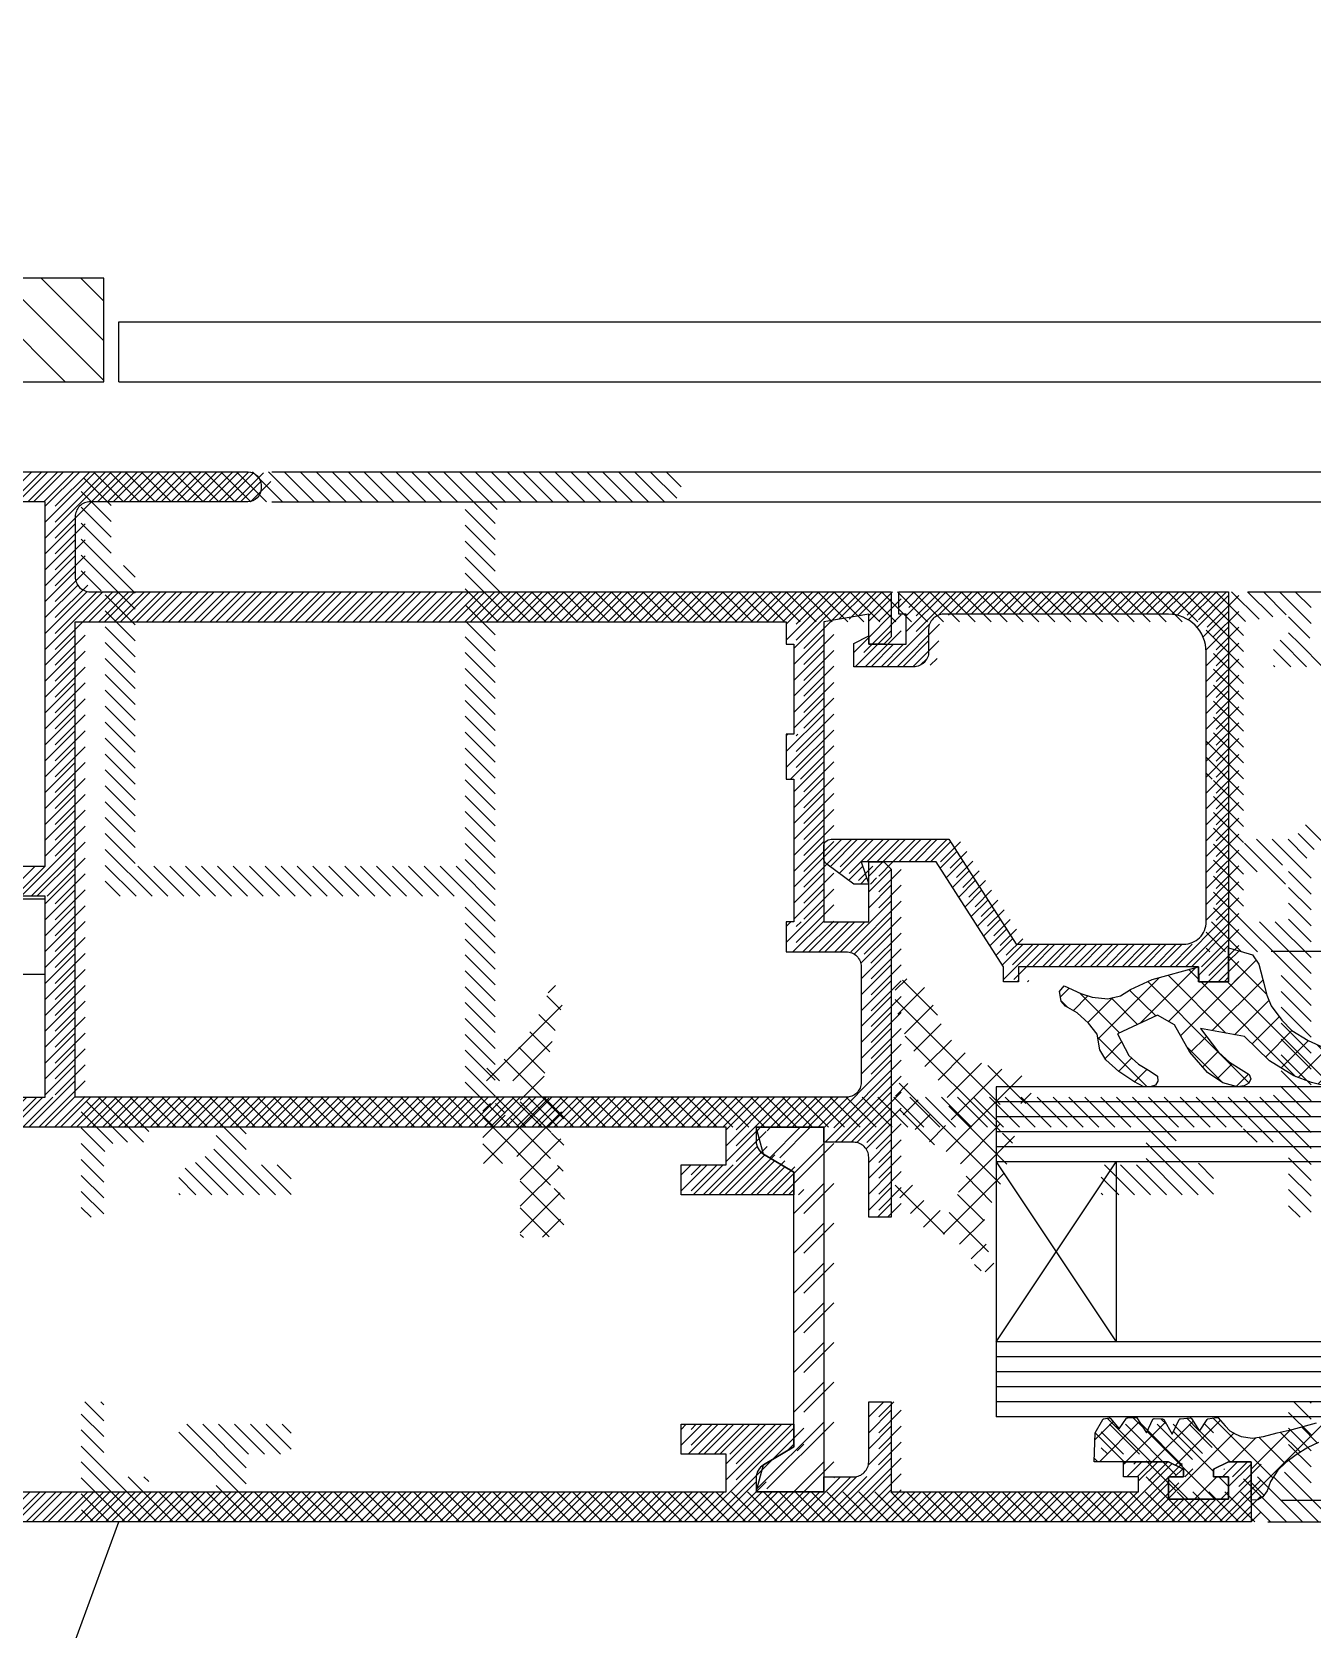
# Model space of a CAD drawing. Extents: x -0.04 to 2.29, y -0.5 to 2.03.
# Drawn here: x 0.9817 to 1.0671, y 0.6768 to 0.7833 of the extents above; entities that cross this region are included whole.
import ezdxf

# ---------------------------------------------------------------- set-up
doc = ezdxf.new("R2010")
doc.units = 0
doc.header["$LTSCALE"] = 0.1
doc.linetypes.add('AUSGEZOGEN', pattern=[0])
doc.layers.get('0').update_dxf_attribs({"linetype": 'AUSGEZOGEN'})
for name, color, linetype in [('AUSSEN25', 3, 'AUSGEZOGEN'), ('AUSSEN35', 2, 'AUSGEZOGEN'), ('AUSSEN50', 1, 'AUSGEZOGEN'), ('SCHRAFF', 4, 'AUSGEZOGEN')]:
    doc.layers.add(name, color=color, linetype=linetype)

# ---------------------------------------------------------------- blocks, each defined once
blk = doc.blocks.new('*X')
at = {"color": 0}
for p, q in [((0.1379, 1.11368), (0.13108, 1.1205)), ((0.1379, 1.11633), (0.13373, 1.1205)), ((0.1379, 1.11898), (0.13638, 1.1205)), ((0.1379, 1.11103), (0.131, 1.11793)), ((0.48471, 0.752), (0.48671, 0.754)), ((0.48577, 0.752), (0.48777, 0.754)), ((0.48683, 0.752), (0.48883, 0.754)), ((0.4876, 0.74958), (0.49202, 0.754)), ((0.4876, 0.75064), (0.49096, 0.754)), ((0.4876, 0.7517), (0.4899, 0.754)), ((0.49108, 0.752), (0.49308, 0.754)), ((0.49214, 0.752), (0.49414, 0.754)), ((0.4932, 0.752), (0.4952, 0.754)), ((0.49426, 0.752), (0.49626, 0.754)), ((0.49532, 0.752), (0.49732, 0.754)), ((0.49638, 0.752), (0.49838, 0.754)), ((0.49744, 0.752), (0.49944, 0.754)), ((0.4985, 0.752), (0.5005, 0.754)), ((0.49956, 0.752), (0.50148, 0.75392)), ((1.365, 0.753), (1.366, 0.754)), ((1.3653, 0.75223), (1.36706, 0.754)), ((1.36612, 0.752), (1.36812, 0.754)), ((1.36718, 0.752), (1.36918, 0.754)), ((1.36824, 0.752), (1.37024, 0.754)), ((1.3693, 0.752), (1.3713, 0.754)), ((1.37036, 0.752), (1.37236, 0.754)), ((1.37143, 0.752), (1.37343, 0.754)), ((1.37249, 0.752), (1.37449, 0.754)), ((1.37355, 0.752), (1.37555, 0.754)), ((1.37461, 0.752), (1.37661, 0.754)), ((1.37567, 0.752), (1.37767, 0.754)), ((1.37669, 0.75196), (1.37873, 0.754)), ((1.37727, 0.75149), (1.37979, 0.754)), ((1.3774, 0.75055), (1.38085, 0.754)), ((1.37991, 0.752), (1.38191, 0.754)), ((1.38097, 0.752), (1.38297, 0.754)), ((1.38203, 0.752), (1.38403, 0.754)), ((1.38309, 0.752), (1.38509, 0.754)), ((1.38415, 0.752), (1.38615, 0.754)), ((1.38521, 0.752), (1.38721, 0.754)), ((1.38627, 0.752), (1.38827, 0.754)), ((1.38734, 0.752), (1.38934, 0.754)), ((1.3884, 0.752), (1.3904, 0.754)), ((1.38946, 0.752), (1.39146, 0.754)), ((1.39052, 0.752), (1.39252, 0.754)), ((1.39158, 0.752), (1.39358, 0.754)), ((1.39264, 0.752), (1.39464, 0.754)), ((1.3937, 0.752), (1.3957, 0.754)), ((1.39476, 0.752), (1.39676, 0.754)), ((1.39582, 0.752), (1.39782, 0.754)), ((1.39688, 0.752), (1.39888, 0.754)), ((1.39794, 0.752), (1.39994, 0.754)), ((1.399, 0.752), (1.401, 0.754)), ((1.40006, 0.752), (1.40206, 0.754)), ((1.40112, 0.752), (1.40312, 0.754)), ((1.40218, 0.752), (1.40417, 0.75399)), ((0.50062, 0.752), (0.50197, 0.75334)), ((1.403, 0.75175), (1.40482, 0.75357)), ((1.403, 0.75069), (1.405, 0.75269)), ((1.3774, 0.74949), (1.3794, 0.75149)), ((1.403, 0.74963), (1.405, 0.75163)), ((0.4876, 0.74852), (0.4896, 0.75052)), ((1.3774, 0.74843), (1.3794, 0.75043)), ((1.403, 0.74857), (1.405, 0.75057)), ((0.4876, 0.74746), (0.4896, 0.74946)), ((1.3774, 0.74737), (1.3794, 0.74937)), ((1.4014, 0.74591), (1.405, 0.74951)), ((0.4876, 0.7464), (0.4896, 0.7484)), ((1.37509, 0.744), (1.3794, 0.74831)), ((1.4014, 0.74485), (1.405, 0.74845)), ((1.4014, 0.74697), (1.40219, 0.74776)), ((0.4876, 0.74534), (0.4896, 0.74734)), ((0.4876, 0.74428), (0.48977, 0.74645)), ((1.37615, 0.744), (1.3794, 0.74725)), ((1.40368, 0.74607), (1.405, 0.74739)), ((0.4876, 0.74322), (0.4904, 0.74602)), ((0.4876, 0.74216), (0.49144, 0.746)), ((0.4905, 0.744), (0.4925, 0.746)), ((0.49156, 0.744), (0.49356, 0.746)), ((0.49262, 0.744), (0.49462, 0.746)), ((0.49368, 0.744), (0.49568, 0.746)), ((0.49474, 0.744), (0.49674, 0.746)), ((0.49581, 0.744), (0.49781, 0.746)), ((0.49687, 0.744), (0.49887, 0.746)), ((0.49793, 0.744), (0.49993, 0.746)), ((0.49899, 0.744), (0.50099, 0.746)), ((0.50005, 0.744), (0.50205, 0.746)), ((0.50111, 0.744), (0.50311, 0.746)), ((0.50217, 0.744), (0.50417, 0.746)), ((0.50323, 0.744), (0.50523, 0.746)), ((0.50429, 0.744), (0.50629, 0.746)), ((0.50535, 0.744), (0.50735, 0.746)), ((0.50641, 0.744), (0.50841, 0.746)), ((0.50747, 0.744), (0.50947, 0.746)), ((0.50853, 0.744), (0.51053, 0.746)), ((0.50959, 0.744), (0.51159, 0.746)), ((0.51065, 0.744), (0.51265, 0.746)), ((0.51172, 0.744), (0.51372, 0.746)), ((0.51278, 0.744), (0.51478, 0.746)), ((0.51384, 0.744), (0.51584, 0.746)), ((0.5149, 0.744), (0.5169, 0.746)), ((0.51596, 0.744), (0.51796, 0.746)), ((0.51702, 0.744), (0.51902, 0.746)), ((0.51808, 0.744), (0.52008, 0.746)), ((0.51914, 0.744), (0.52114, 0.746)), ((0.5202, 0.744), (0.5222, 0.746)), ((0.52126, 0.744), (0.52326, 0.746)), ((0.52232, 0.744), (0.52432, 0.746)), ((0.52338, 0.744), (0.52538, 0.746)), ((0.52444, 0.744), (0.52644, 0.746)), ((0.5255, 0.744), (0.5275, 0.746)), ((0.52656, 0.744), (0.52856, 0.746)), ((0.52763, 0.744), (0.52963, 0.746)), ((0.52869, 0.744), (0.53069, 0.746)), ((0.52975, 0.744), (0.53175, 0.746)), ((0.53081, 0.744), (0.53281, 0.746)), ((0.53187, 0.744), (0.53387, 0.746)), ((0.53293, 0.744), (0.53493, 0.746)), ((0.53399, 0.744), (0.53599, 0.746)), ((0.53505, 0.744), (0.53705, 0.746)), ((0.53611, 0.744), (0.53811, 0.746)), ((0.537, 0.74383), (0.53917, 0.746)), ((0.537, 0.74277), (0.54023, 0.746)), ((0.5375, 0.74221), (0.54129, 0.746)), ((0.54052, 0.74417), (0.54235, 0.746)), ((0.5418, 0.74438), (0.54341, 0.746)), ((0.5425, 0.74403), (0.544, 0.74553)), ((0.5445, 0.74496), (0.54554, 0.746)), ((0.545, 0.74334), (0.54766, 0.746)), ((0.545, 0.7444), (0.5466, 0.746)), ((0.54716, 0.74444), (0.54872, 0.746)), ((0.54828, 0.7445), (0.54978, 0.746)), ((0.54934, 0.7445), (0.55084, 0.746)), ((0.5504, 0.7445), (0.5519, 0.746)), ((0.55146, 0.7445), (0.55296, 0.746)), ((0.55252, 0.7445), (0.55402, 0.746)), ((0.55358, 0.7445), (0.55508, 0.746)), ((0.55464, 0.7445), (0.55614, 0.746)), ((0.5557, 0.7445), (0.5572, 0.746)), ((0.55676, 0.7445), (0.55826, 0.746)), ((0.55782, 0.7445), (0.55932, 0.746)), ((0.55888, 0.7445), (0.56038, 0.746)), ((0.55995, 0.7445), (0.56145, 0.746)), ((0.56101, 0.7445), (0.56251, 0.746)), ((0.56207, 0.7445), (0.56357, 0.746)), ((0.56306, 0.74444), (0.56463, 0.746)), ((0.56381, 0.74413), (0.56569, 0.746)), ((0.56439, 0.74364), (0.5665, 0.74575)), ((1.323, 0.74388), (1.32512, 0.746)), ((1.323, 0.74494), (1.32406, 0.746)), ((1.32466, 0.74447), (1.32618, 0.746)), ((1.32556, 0.74432), (1.32724, 0.746)), ((1.32647, 0.74417), (1.3283, 0.746)), ((1.32738, 0.74402), (1.32936, 0.746)), ((1.3275, 0.74202), (1.33148, 0.746)), ((1.3275, 0.74308), (1.33042, 0.746)), ((1.33055, 0.744), (1.33255, 0.746)), ((1.33161, 0.744), (1.33361, 0.746)), ((1.33267, 0.744), (1.33467, 0.746)), ((1.33373, 0.744), (1.33573, 0.746)), ((1.33479, 0.744), (1.33679, 0.746)), ((1.33585, 0.744), (1.33785, 0.746)), ((1.33691, 0.744), (1.33891, 0.746)), ((1.33797, 0.744), (1.33997, 0.746)), ((1.33903, 0.744), (1.34103, 0.746)), ((1.34009, 0.744), (1.34209, 0.746)), ((1.34115, 0.744), (1.34315, 0.746)), ((1.34221, 0.744), (1.34421, 0.746)), ((1.34327, 0.744), (1.34527, 0.746)), ((1.34433, 0.744), (1.34633, 0.746)), ((1.34539, 0.744), (1.34739, 0.746)), ((1.34645, 0.744), (1.34845, 0.746)), ((1.34752, 0.744), (1.34952, 0.746)), ((1.34858, 0.744), (1.35058, 0.746)), ((1.34964, 0.744), (1.35164, 0.746)), ((1.3507, 0.744), (1.3527, 0.746)), ((1.35176, 0.744), (1.35376, 0.746)), ((1.35282, 0.744), (1.35482, 0.746)), ((1.35388, 0.744), (1.35588, 0.746)), ((1.35494, 0.744), (1.35694, 0.746)), ((1.356, 0.744), (1.358, 0.746)), ((1.35706, 0.744), (1.35906, 0.746)), ((1.35812, 0.744), (1.36012, 0.746)), ((1.35918, 0.744), (1.36118, 0.746)), ((1.36024, 0.744), (1.36224, 0.746)), ((1.3613, 0.744), (1.3633, 0.746)), ((1.36236, 0.744), (1.36436, 0.746)), ((1.36343, 0.744), (1.36543, 0.746)), ((1.36449, 0.744), (1.36649, 0.746)), ((1.36555, 0.744), (1.36755, 0.746)), ((1.36661, 0.744), (1.36861, 0.746)), ((1.36767, 0.744), (1.36967, 0.746)), ((1.36873, 0.744), (1.37073, 0.746)), ((1.36979, 0.744), (1.37179, 0.746)), ((1.37085, 0.744), (1.37285, 0.746)), ((1.37191, 0.744), (1.37391, 0.746)), ((1.37297, 0.744), (1.37497, 0.746)), ((1.37403, 0.744), (1.37603, 0.746)), ((1.37721, 0.744), (1.3794, 0.74619)), ((1.4014, 0.74379), (1.4034, 0.74579)), ((0.5425, 0.74296), (0.544, 0.74446)), ((0.5648, 0.74299), (0.5665, 0.74469)), ((1.32309, 0.74291), (1.3245, 0.74432)), ((1.3774, 0.74313), (1.3794, 0.74513)), ((1.4014, 0.74273), (1.4034, 0.74473)), ((0.5431, 0.7425), (0.544, 0.7434)), ((0.54372, 0.741), (0.54656, 0.74384)), ((0.565, 0.74213), (0.5665, 0.74363)), ((1.32374, 0.7425), (1.3245, 0.74326)), ((1.3275, 0.74095), (1.33, 0.74345)), ((1.3774, 0.74206), (1.3794, 0.74406)), ((1.4014, 0.74167), (1.4034, 0.74367)), ((0.4876, 0.7411), (0.4896, 0.7431)), ((0.5375, 0.74115), (0.5395, 0.74315)), ((0.5415, 0.74196), (0.5425, 0.74296)), ((0.5416, 0.741), (0.5431, 0.7425)), ((0.54266, 0.741), (0.54416, 0.7425)), ((0.54478, 0.741), (0.5465, 0.74272)), ((0.565, 0.74107), (0.5665, 0.74257)), ((1.32224, 0.741), (1.32374, 0.7425)), ((1.3233, 0.741), (1.32507, 0.74277)), ((1.32436, 0.741), (1.3255, 0.74214)), ((1.3774, 0.741), (1.3794, 0.743)), ((1.4014, 0.74061), (1.4034, 0.74261)), ((0.4876, 0.74004), (0.4896, 0.74204)), ((0.5375, 0.74009), (0.5395, 0.74209)), ((0.54594, 0.7411), (0.5464, 0.74156)), ((0.565, 0.74001), (0.5665, 0.74151)), ((1.32542, 0.741), (1.3255, 0.74108)), ((1.3275, 0.73989), (1.3295, 0.74189)), ((1.3774, 0.73994), (1.3794, 0.74194)), ((1.4014, 0.73955), (1.4034, 0.74155)), ((0.4876, 0.73898), (0.4896, 0.74098)), ((0.5375, 0.73903), (0.5395, 0.74103)), ((0.565, 0.73895), (0.5665, 0.74045)), ((1.3275, 0.73883), (1.3295, 0.74083)), ((1.3774, 0.73888), (1.3794, 0.74088)), ((1.4014, 0.73849), (1.4034, 0.74049)), ((0.4876, 0.73792), (0.4896, 0.73992)), ((0.5375, 0.73796), (0.5395, 0.73996)), ((0.565, 0.73789), (0.5665, 0.73939)), ((1.3275, 0.73777), (1.3295, 0.73977)), ((1.3774, 0.73782), (1.3794, 0.73982)), ((1.4014, 0.73743), (1.4034, 0.73943)), ((0.4876, 0.73686), (0.4896, 0.73886)), ((0.5375, 0.7369), (0.5395, 0.7389)), ((0.565, 0.73683), (0.5665, 0.73833)), ((1.3275, 0.73671), (1.3295, 0.73871)), ((1.3774, 0.73676), (1.3794, 0.73876)), ((1.4014, 0.73637), (1.4034, 0.73837)), ((0.4876, 0.73579), (0.4896, 0.73779)), ((0.537, 0.73534), (0.5395, 0.73784)), ((0.565, 0.73577), (0.5665, 0.73727)), ((1.3275, 0.73565), (1.3295, 0.73765)), ((1.3774, 0.7357), (1.3794, 0.7377)), ((1.4014, 0.73531), (1.4034, 0.73731)), ((0.4876, 0.73473), (0.4896, 0.73673)), ((0.537, 0.73428), (0.5395, 0.73678)), ((0.537, 0.7364), (0.5371, 0.7365)), ((0.565, 0.73471), (0.5665, 0.73621)), ((1.3275, 0.73459), (1.3295, 0.73659)), ((1.3275, 0.73353), (1.33, 0.73603)), ((1.3774, 0.73464), (1.3794, 0.73664)), ((1.4014, 0.73424), (1.4034, 0.73624)), ((0.4876, 0.73367), (0.4896, 0.73567)), ((0.53728, 0.7335), (0.5395, 0.73572)), ((0.565, 0.73364), (0.5665, 0.73514)), ((1.3275, 0.73247), (1.33, 0.73497)), ((1.3774, 0.73358), (1.3794, 0.73558)), ((1.4014, 0.73318), (1.4034, 0.73518)), ((0.4876, 0.73261), (0.4896, 0.73461)), ((0.5375, 0.73266), (0.5395, 0.73466)), ((0.565, 0.73258), (0.5665, 0.73408)), ((1.32959, 0.7335), (1.33, 0.73391)), ((1.3774, 0.73252), (1.3794, 0.73452)), ((1.4014, 0.73212), (1.4034, 0.73412)), ((0.4876, 0.73155), (0.4896, 0.73355)), ((0.5375, 0.7316), (0.5395, 0.7336)), ((0.5375, 0.73054), (0.5395, 0.73254)), ((0.565, 0.73152), (0.5665, 0.73302)), ((1.3275, 0.73141), (1.3295, 0.73341)), ((1.3774, 0.73146), (1.3794, 0.73346)), ((1.4014, 0.73106), (1.4034, 0.73306)), ((0.4876, 0.73049), (0.4896, 0.73249)), ((0.5375, 0.72948), (0.5395, 0.73148)), ((0.565, 0.73046), (0.5665, 0.73196)), ((1.3275, 0.73035), (1.3295, 0.73235)), ((1.3774, 0.7304), (1.3794, 0.7324)), ((1.4014, 0.73), (1.4034, 0.732)), ((0.4876, 0.72943), (0.4896, 0.73143)), ((0.5375, 0.72842), (0.5395, 0.73042)), ((0.565, 0.7294), (0.5665, 0.7309)), ((1.3223, 0.7294), (1.32337, 0.73046)), ((1.3275, 0.72929), (1.3295, 0.73129)), ((1.3774, 0.72934), (1.3794, 0.73134)), ((1.4014, 0.72894), (1.4034, 0.73094)), ((0.4876, 0.72837), (0.4896, 0.73037)), ((0.5375, 0.72736), (0.5395, 0.72936)), ((0.5395, 0.7283), (0.5407, 0.7295)), ((0.53994, 0.72767), (0.54176, 0.7295)), ((0.54054, 0.72722), (0.54282, 0.7295)), ((0.54238, 0.728), (0.54388, 0.7295)), ((0.54345, 0.728), (0.54495, 0.7295)), ((0.54451, 0.728), (0.54601, 0.7295)), ((0.54557, 0.728), (0.54707, 0.7295)), ((0.565, 0.72834), (0.5665, 0.72984)), ((1.32279, 0.72882), (1.32386, 0.72989)), ((1.32328, 0.72825), (1.32453, 0.7295)), ((1.32409, 0.728), (1.32559, 0.7295)), ((1.32492, 0.72777), (1.32665, 0.7295)), ((1.3275, 0.72823), (1.3295, 0.73023)), ((1.3774, 0.72828), (1.3794, 0.73028)), ((1.4014, 0.72788), (1.4034, 0.72988)), ((0.48599, 0.7257), (0.4896, 0.72931)), ((0.5375, 0.7263), (0.5395, 0.7283)), ((0.54663, 0.728), (0.54795, 0.72932)), ((0.54727, 0.72758), (0.54837, 0.72868)), ((0.565, 0.72728), (0.5665, 0.72878)), ((1.32471, 0.7265), (1.32744, 0.72923)), ((1.3275, 0.72717), (1.3295, 0.72917)), ((1.3774, 0.72722), (1.3794, 0.72922)), ((1.40028, 0.7257), (1.4034, 0.72882)), ((0.48493, 0.7257), (0.48693, 0.7277)), ((0.48705, 0.7257), (0.4896, 0.72825)), ((0.5375, 0.72524), (0.5395, 0.72724)), ((0.54115, 0.72676), (0.5421, 0.72771)), ((0.5425, 0.72705), (0.54345, 0.728)), ((0.5425, 0.72599), (0.544, 0.72749)), ((0.54768, 0.72694), (0.54878, 0.72803)), ((0.5481, 0.72629), (0.5492, 0.72739)), ((0.565, 0.72622), (0.5665, 0.72772)), ((1.323, 0.72691), (1.32409, 0.728)), ((1.323, 0.72585), (1.3245, 0.72735)), ((1.32659, 0.72732), (1.3275, 0.72823)), ((1.3275, 0.72611), (1.3295, 0.72811)), ((1.3774, 0.72615), (1.3794, 0.72815)), ((1.3774, 0.72509), (1.38001, 0.7277)), ((1.3774, 0.72403), (1.38107, 0.7277)), ((1.38013, 0.7257), (1.38213, 0.7277)), ((1.38119, 0.7257), (1.38319, 0.7277)), ((1.38225, 0.7257), (1.38425, 0.7277)), ((1.38331, 0.7257), (1.38531, 0.7277)), ((1.38437, 0.7257), (1.38637, 0.7277)), ((1.38543, 0.7257), (1.38743, 0.7277)), ((1.38649, 0.7257), (1.38849, 0.7277)), ((1.38755, 0.7257), (1.38955, 0.7277)), ((1.38861, 0.7257), (1.39061, 0.7277)), ((1.38967, 0.7257), (1.39167, 0.7277)), ((1.39073, 0.7257), (1.39273, 0.7277)), ((1.39179, 0.7257), (1.39379, 0.7277)), ((1.39286, 0.7257), (1.39486, 0.7277)), ((1.39392, 0.7257), (1.39592, 0.7277)), ((1.39498, 0.7257), (1.39698, 0.7277)), ((1.39604, 0.7257), (1.39804, 0.7277)), ((1.3971, 0.7257), (1.3991, 0.7277)), ((1.39816, 0.7257), (1.40016, 0.7277)), ((1.39922, 0.7257), (1.40122, 0.7277)), ((1.40134, 0.7257), (1.4034, 0.72776)), ((0.4876, 0.72519), (0.4896, 0.72719)), ((0.5375, 0.72418), (0.5395, 0.72618)), ((0.54195, 0.7265), (0.54236, 0.72692)), ((0.5425, 0.72493), (0.544, 0.72643)), ((0.54851, 0.72564), (0.54961, 0.72674)), ((0.565, 0.72516), (0.5665, 0.72666)), ((1.323, 0.72479), (1.3245, 0.72629)), ((1.3275, 0.72505), (1.3295, 0.72705)), ((1.4024, 0.7257), (1.4034, 0.7267)), ((0.4876, 0.72413), (0.4896, 0.72613)), ((0.537, 0.72262), (0.5395, 0.72512)), ((0.54063, 0.722), (0.544, 0.72537)), ((0.54893, 0.725), (0.55003, 0.7261)), ((0.54934, 0.72435), (0.55044, 0.72545)), ((0.565, 0.7241), (0.5665, 0.7256)), ((1.323, 0.71948), (1.3295, 0.72598)), ((1.323, 0.72373), (1.3245, 0.72523)), ((0.4876, 0.72307), (0.4896, 0.72507)), ((0.53745, 0.722), (0.5395, 0.72405)), ((0.54153, 0.72185), (0.544, 0.72431)), ((0.54976, 0.72371), (0.55086, 0.7248)), ((0.55017, 0.72306), (0.55127, 0.72416)), ((0.56296, 0.721), (0.5665, 0.72454)), ((1.323, 0.72267), (1.3245, 0.72417)), ((1.32658, 0.722), (1.3295, 0.72492)), ((1.3774, 0.72297), (1.3794, 0.72497)), ((0.4876, 0.72201), (0.4896, 0.72401)), ((0.537, 0.72368), (0.53732, 0.724)), ((0.53851, 0.722), (0.54051, 0.724)), ((0.53957, 0.722), (0.54157, 0.724)), ((0.54197, 0.72123), (0.544, 0.72325)), ((0.55059, 0.72242), (0.55169, 0.72351)), ((0.56402, 0.721), (0.5665, 0.72348)), ((1.323, 0.72055), (1.32645, 0.724)), ((1.323, 0.72161), (1.32539, 0.724)), ((1.32764, 0.722), (1.32964, 0.724)), ((1.3287, 0.722), (1.33, 0.7233)), ((1.3774, 0.72191), (1.3794, 0.72391)), ((0.4876, 0.72095), (0.4896, 0.72295)), ((0.542, 0.72019), (0.544, 0.72219)), ((0.551, 0.72177), (0.5521, 0.72287)), ((0.55142, 0.72113), (0.55279, 0.7225)), ((0.5515, 0.72014), (0.55386, 0.7225)), ((0.55342, 0.721), (0.55492, 0.7225)), ((0.55448, 0.721), (0.55598, 0.7225)), ((0.55554, 0.721), (0.55704, 0.7225)), ((0.5566, 0.721), (0.5581, 0.7225)), ((0.55766, 0.721), (0.55916, 0.7225)), ((0.55872, 0.721), (0.56022, 0.7225)), ((0.55978, 0.721), (0.56128, 0.7225)), ((0.56084, 0.721), (0.56234, 0.7225)), ((0.5619, 0.721), (0.5634, 0.7225)), ((0.5645, 0.72042), (0.5665, 0.72242)), ((1.32976, 0.722), (1.33, 0.72224)), ((1.3774, 0.72085), (1.3794, 0.72285)), ((0.4876, 0.71988), (0.4896, 0.72188)), ((0.542, 0.71913), (0.544, 0.72113)), ((0.56514, 0.72), (0.5665, 0.72136)), ((1.3774, 0.71979), (1.3794, 0.72179)), ((0.4876, 0.71882), (0.4896, 0.72082)), ((0.4876, 0.71776), (0.4896, 0.71976)), ((0.542, 0.71807), (0.544, 0.72007)), ((0.55242, 0.72), (0.5525, 0.72008)), ((0.5662, 0.72), (0.5665, 0.7203)), ((1.323, 0.71842), (1.325, 0.72042)), ((1.3774, 0.71873), (1.3794, 0.72073)), ((0.4876, 0.7167), (0.4896, 0.7187)), ((0.542, 0.71701), (0.544, 0.71901)), ((1.323, 0.71736), (1.325, 0.71936)), ((1.3774, 0.71767), (1.3794, 0.71967)), ((0.4876, 0.71564), (0.4896, 0.71764)), ((0.542, 0.71595), (0.544, 0.71795)), ((1.323, 0.7163), (1.325, 0.7183)), ((1.3774, 0.71661), (1.3794, 0.71861)), ((0.4876, 0.71458), (0.4896, 0.71658)), ((0.542, 0.71489), (0.544, 0.71689)), ((1.323, 0.71524), (1.325, 0.71724)), ((1.3774, 0.71555), (1.3794, 0.71755)), ((0.4876, 0.71352), (0.4896, 0.71552)), ((0.542, 0.71383), (0.544, 0.71583)), ((1.323, 0.71418), (1.325, 0.71618)), ((1.3774, 0.71449), (1.3794, 0.71649)), ((0.4876, 0.71246), (0.4896, 0.71446)), ((0.5395, 0.71027), (0.544, 0.71477)), ((1.323, 0.71312), (1.325, 0.71512)), ((1.3774, 0.71343), (1.3794, 0.71543)), ((0.4865, 0.7103), (0.4896, 0.7134)), ((0.53959, 0.7093), (0.544, 0.71371)), ((1.323, 0.71206), (1.325, 0.71406)), ((1.3774, 0.71237), (1.3794, 0.71437)), ((0.48756, 0.7103), (0.4896, 0.71234)), ((0.54066, 0.7093), (0.544, 0.71264)), ((1.323, 0.711), (1.32504, 0.71303)), ((1.323, 0.70994), (1.3255, 0.71244)), ((1.37639, 0.7103), (1.3794, 0.71331)), ((0.48438, 0.7103), (0.48638, 0.7123)), ((0.48544, 0.7103), (0.48744, 0.7123)), ((0.48862, 0.7103), (0.49062, 0.7123)), ((0.48968, 0.7103), (0.49168, 0.7123)), ((0.49074, 0.7103), (0.49274, 0.7123)), ((0.4918, 0.7103), (0.4938, 0.7123)), ((0.49286, 0.7103), (0.49486, 0.7123)), ((0.49393, 0.7103), (0.49593, 0.7123)), ((0.49499, 0.7103), (0.49699, 0.7123)), ((0.49605, 0.7103), (0.49805, 0.7123)), ((0.49711, 0.7103), (0.49911, 0.7123)), ((0.49817, 0.7103), (0.50017, 0.7123)), ((0.49923, 0.7103), (0.50123, 0.7123)), ((0.50029, 0.7103), (0.50229, 0.7123)), ((0.50135, 0.7103), (0.50335, 0.7123)), ((0.50241, 0.7103), (0.50441, 0.7123)), ((0.50347, 0.7103), (0.50547, 0.7123)), ((0.50453, 0.7103), (0.50653, 0.7123)), ((0.50559, 0.7103), (0.50759, 0.7123)), ((0.50665, 0.7103), (0.50865, 0.7123)), ((0.50771, 0.7103), (0.50971, 0.7123)), ((0.50877, 0.7103), (0.51077, 0.7123)), ((0.50984, 0.7103), (0.51184, 0.7123)), ((0.5109, 0.7103), (0.5129, 0.7123)), ((0.51196, 0.7103), (0.51396, 0.7123)), ((0.51302, 0.7103), (0.51502, 0.7123)), ((0.51408, 0.7103), (0.51608, 0.7123)), ((0.51514, 0.7103), (0.51714, 0.7123)), ((0.5162, 0.7103), (0.5182, 0.7123)), ((0.51726, 0.7103), (0.51926, 0.7123)), ((0.51832, 0.7103), (0.52032, 0.7123)), ((0.51938, 0.7103), (0.52138, 0.7123)), ((0.52044, 0.7103), (0.52244, 0.7123)), ((0.5215, 0.7103), (0.5235, 0.7123)), ((0.52256, 0.7103), (0.52456, 0.7123)), ((0.52362, 0.7103), (0.52562, 0.7123)), ((0.52468, 0.7103), (0.52668, 0.7123)), ((0.52575, 0.7103), (0.52775, 0.7123)), ((0.52681, 0.7103), (0.52881, 0.7123)), ((0.52787, 0.7103), (0.52987, 0.7123)), ((0.52893, 0.7103), (0.53093, 0.7123)), ((0.52999, 0.7103), (0.53199, 0.7123)), ((0.53105, 0.7103), (0.53305, 0.7123)), ((0.53211, 0.7103), (0.53411, 0.7123)), ((0.533, 0.71013), (0.53517, 0.7123)), ((0.533, 0.70907), (0.53623, 0.7123)), ((0.53529, 0.7103), (0.53729, 0.7123)), ((0.53635, 0.7103), (0.53835, 0.7123)), ((0.53741, 0.7103), (0.53941, 0.7123)), ((0.53847, 0.7103), (0.54047, 0.7123)), ((0.5417, 0.70928), (0.544, 0.71158)), ((1.323, 0.70782), (1.32748, 0.7123)), ((1.323, 0.70888), (1.32642, 0.7123)), ((1.32554, 0.7093), (1.32854, 0.7123)), ((1.3276, 0.7103), (1.3296, 0.7123)), ((1.32866, 0.7103), (1.33066, 0.7123)), ((1.3295, 0.70583), (1.33597, 0.7123)), ((1.32973, 0.7103), (1.33173, 0.7123)), ((1.33079, 0.7103), (1.33279, 0.7123)), ((1.33185, 0.7103), (1.33385, 0.7123)), ((1.332, 0.70939), (1.33491, 0.7123)), ((1.33503, 0.7103), (1.33703, 0.7123)), ((1.33609, 0.7103), (1.33809, 0.7123)), ((1.33715, 0.7103), (1.33915, 0.7123)), ((1.33821, 0.7103), (1.34021, 0.7123)), ((1.33927, 0.7103), (1.34127, 0.7123)), ((1.34033, 0.7103), (1.34233, 0.7123)), ((1.34139, 0.7103), (1.34339, 0.7123)), ((1.34245, 0.7103), (1.34445, 0.7123)), ((1.34351, 0.7103), (1.34551, 0.7123)), ((1.34457, 0.7103), (1.34657, 0.7123)), ((1.34564, 0.7103), (1.34764, 0.7123)), ((1.3467, 0.7103), (1.3487, 0.7123)), ((1.34776, 0.7103), (1.34976, 0.7123)), ((1.34882, 0.7103), (1.35082, 0.7123)), ((1.34988, 0.7103), (1.35188, 0.7123)), ((1.35094, 0.7103), (1.35294, 0.7123)), ((1.352, 0.7103), (1.354, 0.7123)), ((1.35306, 0.7103), (1.35506, 0.7123)), ((1.35412, 0.7103), (1.35612, 0.7123)), ((1.35518, 0.7103), (1.35718, 0.7123)), ((1.35624, 0.7103), (1.35824, 0.7123)), ((1.3573, 0.7103), (1.3593, 0.7123)), ((1.35836, 0.7103), (1.36036, 0.7123)), ((1.35942, 0.7103), (1.36142, 0.7123)), ((1.36048, 0.7103), (1.36248, 0.7123)), ((1.36155, 0.7103), (1.36355, 0.7123)), ((1.36261, 0.7103), (1.36461, 0.7123)), ((1.36367, 0.7103), (1.36567, 0.7123)), ((1.36473, 0.7103), (1.36673, 0.7123)), ((1.36579, 0.7103), (1.36779, 0.7123)), ((1.36685, 0.7103), (1.36885, 0.7123)), ((1.36791, 0.7103), (1.36991, 0.7123)), ((1.36897, 0.7103), (1.37097, 0.7123)), ((1.37003, 0.7103), (1.37203, 0.7123)), ((1.37109, 0.7103), (1.37309, 0.7123)), ((1.37215, 0.7103), (1.37415, 0.7123)), ((1.37321, 0.7103), (1.37521, 0.7123)), ((1.37427, 0.7103), (1.37627, 0.7123)), ((1.37533, 0.7103), (1.37733, 0.7123)), ((1.37746, 0.7103), (1.37946, 0.7123)), ((1.37852, 0.7103), (1.38052, 0.7123)), ((1.37958, 0.7103), (1.38158, 0.7123)), ((1.38064, 0.7103), (1.38264, 0.7123)), ((1.3817, 0.7103), (1.3837, 0.7123)), ((1.38276, 0.7103), (1.38476, 0.7123)), ((1.38382, 0.7103), (1.38582, 0.7123)), ((1.38488, 0.7103), (1.38688, 0.7123)), ((1.38594, 0.7103), (1.38794, 0.7123)), ((1.387, 0.7103), (1.389, 0.7123)), ((1.38806, 0.7103), (1.39006, 0.7123)), ((1.38912, 0.7103), (1.39112, 0.7123)), ((1.39018, 0.7103), (1.39218, 0.7123)), ((1.39124, 0.7103), (1.39324, 0.7123)), ((1.3923, 0.7103), (1.3943, 0.7123)), ((1.39337, 0.7103), (1.39537, 0.7123)), ((1.394, 0.70987), (1.39643, 0.7123)), ((1.394, 0.70881), (1.39749, 0.7123)), ((1.39655, 0.7103), (1.39855, 0.7123)), ((1.39761, 0.7103), (1.39961, 0.7123)), ((1.39867, 0.7103), (1.40067, 0.7123)), ((1.39973, 0.7103), (1.40173, 0.7123)), ((1.4005, 0.71001), (1.40279, 0.7123)), ((1.40085, 0.7093), (1.40385, 0.7123)), ((1.40191, 0.7093), (1.40466, 0.71205)), ((1.40289, 0.70922), (1.405, 0.71133)), ((0.53506, 0.71007), (0.53529, 0.7103)), ((0.5359, 0.70826), (0.53794, 0.7103)), ((0.54233, 0.70886), (0.544, 0.71052)), ((1.3266, 0.7093), (1.3275, 0.7102)), ((1.40342, 0.70869), (1.405, 0.71027)), ((0.533, 0.70801), (0.535, 0.71001)), ((0.5375, 0.70721), (0.5395, 0.70921)), ((0.5425, 0.70796), (0.544, 0.70946)), ((1.33053, 0.7058), (1.334, 0.70927)), ((1.39205, 0.7058), (1.396, 0.70975)), ((1.4035, 0.70771), (1.405, 0.70921)), ((0.53185, 0.7058), (0.53506, 0.70901)), ((0.53291, 0.7058), (0.53557, 0.70846)), ((0.53397, 0.7058), (0.53623, 0.70806)), ((0.5425, 0.7069), (0.544, 0.7084)), ((1.323, 0.70676), (1.3245, 0.70826)), ((1.33159, 0.7058), (1.334, 0.70821)), ((1.39311, 0.7058), (1.39615, 0.70884)), ((1.39417, 0.7058), (1.39673, 0.70836)), ((1.4035, 0.70665), (1.405, 0.70815)), ((0.53, 0.70713), (0.53067, 0.7078)), ((0.53, 0.70607), (0.53173, 0.7078)), ((0.53079, 0.7058), (0.53279, 0.7078)), ((0.53503, 0.7058), (0.5369, 0.70766)), ((0.53609, 0.7058), (0.5375, 0.70721)), ((0.5425, 0.70584), (0.544, 0.70734)), ((1.323, 0.7057), (1.3245, 0.7072)), ((1.3295, 0.70689), (1.33052, 0.70791)), ((1.33265, 0.7058), (1.33465, 0.7078)), ((1.33371, 0.7058), (1.33571, 0.7078)), ((1.33477, 0.7058), (1.33677, 0.7078)), ((1.391, 0.70687), (1.39193, 0.7078)), ((1.391, 0.70581), (1.39299, 0.7078)), ((1.39523, 0.7058), (1.39739, 0.70796)), ((1.39629, 0.7058), (1.39806, 0.70757)), ((1.4035, 0.70559), (1.405, 0.70709)), ((0.53716, 0.7058), (0.5375, 0.70614)), ((0.5375, 0.70455), (0.5395, 0.70655)), ((0.5425, 0.70478), (0.544, 0.70628)), ((1.323, 0.70464), (1.3245, 0.70614)), ((1.33583, 0.7058), (1.337, 0.70697)), ((1.39735, 0.7058), (1.3985, 0.70695)), ((1.4035, 0.70452), (1.405, 0.70602)), ((0.54308, 0.7043), (0.544, 0.70522)), ((1.32373, 0.7043), (1.3245, 0.70507)), ((1.33689, 0.7058), (1.337, 0.70591)), ((1.39841, 0.7058), (1.3985, 0.70589)), ((1.40434, 0.7043), (1.405, 0.70496)), ((0.5375, 0.7019), (0.5395, 0.7039)), ((0.67368, 0.69666), (0.67873, 0.70171)), ((0.67689, 0.70164), (0.67758, 0.70233)), ((0.67942, 0.69944), (0.67689, 0.70197)), ((0.5375, 0.69925), (0.5395, 0.70125)), ((0.67098, 0.6975), (0.6747, 0.70122)), ((0.67671, 0.69684), (0.67285, 0.70071)), ((0.6749, 0.70042), (0.67423, 0.70109)), ((0.66567, 0.69926), (0.66625, 0.69984)), ((0.66818, 0.69646), (0.67227, 0.70055)), ((0.67203, 0.69799), (0.67029, 0.69972)), ((0.6762, 0.69558), (0.6715, 0.70029)), ((0.67287, 0.69762), (0.67552, 0.70027)), ((0.68138, 0.69394), (0.67506, 0.70027)), ((0.67579, 0.69701), (0.67917, 0.70038)), ((0.68382, 0.69327), (0.67682, 0.70027)), ((0.5375, 0.6966), (0.5395, 0.6986)), ((0.66616, 0.69856), (0.66572, 0.699)), ((0.66652, 0.69834), (0.66751, 0.69933)), ((0.66962, 0.69687), (0.66699, 0.69949)), ((0.6675, 0.69755), (0.66916, 0.69922)), ((0.67082, 0.69743), (0.66906, 0.69919)), ((0.67729, 0.69674), (0.67957, 0.69902)), ((0.67845, 0.69613), (0.68026, 0.69794)), ((0.67145, 0.69327), (0.66817, 0.69655)), ((0.67433, 0.69555), (0.67541, 0.69662)), ((0.67934, 0.69525), (0.68111, 0.69702)), ((0.68038, 0.69452), (0.6822, 0.69634)), ((0.5375, 0.69395), (0.5395, 0.69595)), ((0.66865, 0.69516), (0.66975, 0.69626)), ((0.67643, 0.69359), (0.67412, 0.6959)), ((0.67516, 0.6946), (0.67618, 0.69562)), ((0.67824, 0.69354), (0.67622, 0.69556)), ((0.68152, 0.69389), (0.68343, 0.6958)), ((0.6851, 0.69376), (0.68278, 0.69608)), ((0.66955, 0.69429), (0.67042, 0.69517)), ((0.6706, 0.69358), (0.67144, 0.69442)), ((0.67612, 0.6938), (0.67712, 0.6948)), ((0.68284, 0.69345), (0.68462, 0.69522)), ((0.5375, 0.6913), (0.5395, 0.6933)), ((0.67738, 0.69329), (0.67821, 0.69412)), ((0.68443, 0.69327), (0.6852, 0.69404)), ((0.5425, 0.69099), (0.54351, 0.692)), ((0.5425, 0.68993), (0.544, 0.69143)), ((1.323, 0.69085), (1.32415, 0.692)), ((1.323, 0.69191), (1.32309, 0.692)), ((1.323, 0.68979), (1.3245, 0.69129)), ((1.4035, 0.6918), (1.4037, 0.692)), ((1.4035, 0.69074), (1.40476, 0.692)), ((1.4035, 0.68968), (1.405, 0.69118)), ((0.53, 0.69016), (0.53034, 0.6905)), ((0.53, 0.6891), (0.5314, 0.6905)), ((0.53046, 0.6885), (0.53246, 0.6905)), ((0.53126, 0.684), (0.5375, 0.69024)), ((0.53152, 0.6885), (0.53352, 0.6905)), ((0.53258, 0.6885), (0.53458, 0.6905)), ((0.533, 0.68786), (0.53564, 0.6905)), ((0.533, 0.6868), (0.5367, 0.6905)), ((0.53505, 0.6862), (0.5395, 0.69064)), ((0.5425, 0.68887), (0.544, 0.69037)), ((1.323, 0.68873), (1.3245, 0.69023)), ((1.3295, 0.68992), (1.33008, 0.6905)), ((1.32959, 0.68895), (1.33114, 0.6905)), ((1.33025, 0.68855), (1.3322, 0.6905)), ((1.33091, 0.68815), (1.33326, 0.6905)), ((1.33157, 0.68775), (1.33432, 0.6905)), ((1.33199, 0.6871), (1.33538, 0.6905)), ((1.33444, 0.6885), (1.33644, 0.6905)), ((1.3355, 0.6885), (1.337, 0.69)), ((1.391, 0.6899), (1.3916, 0.6905)), ((1.391, 0.68884), (1.39266, 0.6905)), ((1.39172, 0.6885), (1.39372, 0.6905)), ((1.39252, 0.684), (1.3985, 0.68998)), ((1.39278, 0.6885), (1.39478, 0.6905)), ((1.39384, 0.6885), (1.39584, 0.6905)), ((1.394, 0.6876), (1.3969, 0.6905)), ((1.394, 0.68654), (1.39796, 0.6905)), ((1.4035, 0.68862), (1.405, 0.69012)), ((0.53706, 0.68874), (0.5375, 0.68917)), ((0.54248, 0.68779), (0.544, 0.68931)), ((1.323, 0.68766), (1.3245, 0.68916)), ((1.33656, 0.6885), (1.337, 0.68894)), ((1.39995, 0.684), (1.405, 0.68905)), ((0.53751, 0.686), (0.5395, 0.68799)), ((0.53975, 0.684), (0.544, 0.68825)), ((0.55884, 0.684), (0.56273, 0.68789)), ((0.5595, 0.68784), (0.55966, 0.688)), ((0.55972, 0.687), (0.56072, 0.688)), ((0.5605, 0.68672), (0.56178, 0.688)), ((0.56608, 0.687), (0.56708, 0.688)), ((0.5665, 0.68635), (0.568, 0.68785)), ((1.323, 0.6866), (1.3245, 0.6881)), ((1.332, 0.68606), (1.334, 0.68806)), ((1.40101, 0.684), (1.405, 0.68799)), ((0.53763, 0.684), (0.54063, 0.687)), ((0.53869, 0.684), (0.54171, 0.68702)), ((0.5395, 0.68693), (0.53957, 0.687)), ((0.54081, 0.684), (0.544, 0.68719)), ((0.5629, 0.687), (0.56344, 0.68753)), ((0.56521, 0.684), (0.568, 0.68679)), ((0.5655, 0.68748), (0.56555, 0.68752)), ((1.32146, 0.684), (1.32477, 0.68731)), ((1.32252, 0.684), (1.32552, 0.687)), ((1.32358, 0.684), (1.32658, 0.687)), ((1.32464, 0.684), (1.3275, 0.68686)), ((1.331, 0.684), (1.334, 0.687)), ((1.39888, 0.684), (1.40188, 0.687)), ((1.4005, 0.68668), (1.40082, 0.687)), ((1.40207, 0.684), (1.405, 0.68693)), ((0.4846, 0.684), (0.4866, 0.686)), ((0.48566, 0.684), (0.48766, 0.686)), ((0.48672, 0.684), (0.48872, 0.686)), ((0.48778, 0.684), (0.48978, 0.686)), ((0.48884, 0.684), (0.49084, 0.686)), ((0.4899, 0.684), (0.4919, 0.686)), ((0.49096, 0.684), (0.49296, 0.686)), ((0.49202, 0.684), (0.49402, 0.686)), ((0.49308, 0.684), (0.49508, 0.686)), ((0.49414, 0.684), (0.49614, 0.686)), ((0.4952, 0.684), (0.4972, 0.686)), ((0.49626, 0.684), (0.49826, 0.686)), ((0.49732, 0.684), (0.49932, 0.686)), ((0.49838, 0.684), (0.50038, 0.686)), ((0.49945, 0.684), (0.50145, 0.686)), ((0.50051, 0.684), (0.50251, 0.686)), ((0.50157, 0.684), (0.50357, 0.686)), ((0.50263, 0.684), (0.50463, 0.686)), ((0.50369, 0.684), (0.50569, 0.686)), ((0.50475, 0.684), (0.50675, 0.686)), ((0.50581, 0.684), (0.50781, 0.686)), ((0.50687, 0.684), (0.50887, 0.686)), ((0.50793, 0.684), (0.50993, 0.686)), ((0.50899, 0.684), (0.51099, 0.686)), ((0.51005, 0.684), (0.51205, 0.686)), ((0.51111, 0.684), (0.51311, 0.686)), ((0.51217, 0.684), (0.51417, 0.686)), ((0.51323, 0.684), (0.51523, 0.686)), ((0.51429, 0.684), (0.51629, 0.686)), ((0.51536, 0.684), (0.51736, 0.686)), ((0.51642, 0.684), (0.51842, 0.686)), ((0.51748, 0.684), (0.51948, 0.686)), ((0.51854, 0.684), (0.52054, 0.686)), ((0.5196, 0.684), (0.5216, 0.686)), ((0.52066, 0.684), (0.52266, 0.686)), ((0.52172, 0.684), (0.52372, 0.686)), ((0.52278, 0.684), (0.52478, 0.686)), ((0.52384, 0.684), (0.52584, 0.686)), ((0.5249, 0.684), (0.5269, 0.686)), ((0.52596, 0.684), (0.52796, 0.686)), ((0.52702, 0.684), (0.52902, 0.686)), ((0.52808, 0.684), (0.53008, 0.686)), ((0.52914, 0.684), (0.53114, 0.686)), ((0.5302, 0.684), (0.5322, 0.686)), ((0.53233, 0.684), (0.535, 0.68667)), ((0.53339, 0.684), (0.53539, 0.686)), ((0.53445, 0.684), (0.53645, 0.686)), ((0.53551, 0.684), (0.53751, 0.686)), ((0.53657, 0.684), (0.53857, 0.686)), ((0.54187, 0.684), (0.544, 0.68613)), ((0.54293, 0.684), (0.54493, 0.686)), ((0.54399, 0.684), (0.54599, 0.686)), ((0.54505, 0.684), (0.54705, 0.686)), ((0.54611, 0.684), (0.54811, 0.686)), ((0.54717, 0.684), (0.54917, 0.686)), ((0.54824, 0.684), (0.55024, 0.686)), ((0.5493, 0.684), (0.5513, 0.686)), ((0.55036, 0.684), (0.55236, 0.686)), ((0.55142, 0.684), (0.55342, 0.686)), ((0.55248, 0.684), (0.55448, 0.686)), ((0.55354, 0.684), (0.55554, 0.686)), ((0.5546, 0.684), (0.5566, 0.686)), ((0.55566, 0.684), (0.55766, 0.686)), ((0.55672, 0.684), (0.55872, 0.686)), ((0.55778, 0.684), (0.55978, 0.686)), ((0.5599, 0.684), (0.5625, 0.6866)), ((0.56627, 0.684), (0.568, 0.68573)), ((1.3257, 0.684), (1.3277, 0.686)), ((1.32676, 0.684), (1.32876, 0.686)), ((1.32782, 0.684), (1.32982, 0.686)), ((1.32888, 0.684), (1.33088, 0.686)), ((1.32994, 0.684), (1.33194, 0.686)), ((1.33206, 0.684), (1.33406, 0.686)), ((1.33312, 0.684), (1.33512, 0.686)), ((1.33418, 0.684), (1.33618, 0.686)), ((1.33525, 0.684), (1.33725, 0.686)), ((1.33631, 0.684), (1.33831, 0.686)), ((1.33737, 0.684), (1.33937, 0.686)), ((1.33843, 0.684), (1.34043, 0.686)), ((1.33949, 0.684), (1.34149, 0.686)), ((1.34055, 0.684), (1.34255, 0.686)), ((1.34161, 0.684), (1.34361, 0.686)), ((1.34267, 0.684), (1.34467, 0.686)), ((1.34373, 0.684), (1.34573, 0.686)), ((1.34479, 0.684), (1.34679, 0.686)), ((1.34585, 0.684), (1.34785, 0.686)), ((1.34691, 0.684), (1.34891, 0.686)), ((1.34797, 0.684), (1.34997, 0.686)), ((1.34903, 0.684), (1.35103, 0.686)), ((1.35009, 0.684), (1.35209, 0.686)), ((1.35116, 0.684), (1.35316, 0.686)), ((1.35222, 0.684), (1.35422, 0.686)), ((1.35328, 0.684), (1.35528, 0.686)), ((1.35434, 0.684), (1.35634, 0.686)), ((1.3554, 0.684), (1.3574, 0.686)), ((1.35646, 0.684), (1.35846, 0.686)), ((1.35752, 0.684), (1.35952, 0.686)), ((1.35858, 0.684), (1.36058, 0.686)), ((1.35964, 0.684), (1.36164, 0.686)), ((1.3607, 0.684), (1.3627, 0.686)), ((1.36176, 0.684), (1.36376, 0.686)), ((1.36282, 0.684), (1.36482, 0.686)), ((1.36388, 0.684), (1.36588, 0.686)), ((1.36494, 0.684), (1.36694, 0.686)), ((1.366, 0.684), (1.368, 0.686)), ((1.36707, 0.684), (1.36907, 0.686)), ((1.36813, 0.684), (1.37013, 0.686)), ((1.36919, 0.684), (1.37119, 0.686)), ((1.37025, 0.684), (1.37225, 0.686)), ((1.37131, 0.684), (1.37331, 0.686)), ((1.37237, 0.684), (1.37437, 0.686)), ((1.37343, 0.684), (1.37543, 0.686)), ((1.37449, 0.684), (1.37649, 0.686)), ((1.37555, 0.684), (1.37755, 0.686)), ((1.37661, 0.684), (1.37861, 0.686)), ((1.37767, 0.684), (1.37967, 0.686)), ((1.37873, 0.684), (1.38073, 0.686)), ((1.37979, 0.684), (1.38179, 0.686)), ((1.38085, 0.684), (1.38285, 0.686)), ((1.38191, 0.684), (1.38391, 0.686)), ((1.38298, 0.684), (1.38498, 0.686)), ((1.38404, 0.684), (1.38604, 0.686)), ((1.3851, 0.684), (1.3871, 0.686)), ((1.38616, 0.684), (1.38816, 0.686)), ((1.38722, 0.684), (1.38922, 0.686)), ((1.38828, 0.684), (1.39028, 0.686)), ((1.38934, 0.684), (1.39134, 0.686)), ((1.3904, 0.684), (1.3924, 0.686)), ((1.39146, 0.684), (1.39346, 0.686)), ((1.39358, 0.684), (1.396, 0.68642)), ((1.39464, 0.684), (1.39664, 0.686)), ((1.3957, 0.684), (1.3977, 0.686)), ((1.39676, 0.684), (1.39876, 0.686)), ((1.39782, 0.684), (1.39982, 0.686)), ((1.40313, 0.684), (1.405, 0.68587)), ((0.56096, 0.684), (0.5625, 0.68554)), ((0.56202, 0.684), (0.56352, 0.6855)), ((0.56308, 0.684), (0.56458, 0.6855)), ((0.56415, 0.684), (0.56565, 0.6855)), ((0.56733, 0.684), (0.568, 0.68467)), ((1.40421, 0.68402), (1.40498, 0.68479)), ((0.66798, 0.66975), (0.66918, 0.67095)), ((0.66827, 0.66827), (0.67093, 0.67093)), ((0.6717, 0.66827), (0.6688, 0.67117)), ((0.67003, 0.66827), (0.67267, 0.6709)), ((0.67121, 0.67053), (0.67051, 0.67122)), ((0.6718, 0.66827), (0.67452, 0.67098)), ((0.67276, 0.67075), (0.67237, 0.67113)), ((0.67334, 0.66804), (0.67633, 0.67102)), ((0.67491, 0.67036), (0.6741, 0.67118)), ((0.67984, 0.6672), (0.67586, 0.67118)), ((0.67839, 0.66601), (0.68345, 0.67107)), ((0.68407, 0.67004), (0.68313, 0.67098)), ((0.66993, 0.66827), (0.668, 0.6702)), ((0.67597, 0.66577), (0.67145, 0.67028)), ((0.67289, 0.66582), (0.67724, 0.67017)), ((0.67589, 0.66762), (0.67322, 0.67029)), ((0.677, 0.66827), (0.67494, 0.67033)), ((0.67711, 0.66827), (0.67871, 0.66987)), ((0.67839, 0.66778), (0.68101, 0.6704)), ((0.68064, 0.66817), (0.6789, 0.6699)), ((0.68167, 0.66891), (0.68033, 0.67024)), ((0.68282, 0.66952), (0.68175, 0.6706)), ((0.68427, 0.67013), (0.68475, 0.67061)), ((0.66816, 0.66827), (0.66794, 0.66849)), ((0.6742, 0.66577), (0.67289, 0.66708)), ((0.67461, 0.66577), (0.67611, 0.66727)), ((0.67689, 0.66662), (0.67624, 0.66727)), ((0.67923, 0.66604), (0.67839, 0.66688)), ((0.67637, 0.66577), (0.67689, 0.66628))]:
    blk.add_line(p, q, dxfattribs=at)

msp = doc.modelspace()

# ---------------------------------------------------------------- linework, layer by layer
at = {"layer": 'AUSSEN25', "color": 0}
for p, q in [((0.9875, 0.764), (1.188, 0.764)), ((0.9875, 0.76), (0.9875, 0.764)), ((0.9875, 0.76), (1.188, 0.76)), ((0.99772, 0.754), (1.188, 0.754)), ((0.99772, 0.752), (1.188, 0.752)), ((1.06279, 0.746), (1.188, 0.746)), ((1.06433, 0.72204), (1.188, 0.72204)), ((1.188, 0.712), (1.046, 0.712)), ((1.188, 0.711), (1.046, 0.711)), ((1.188, 0.71), (1.046, 0.71)), ((1.188, 0.709), (1.046, 0.709)), ((1.046, 0.696), (1.054, 0.708)), ((1.046, 0.708), (1.054, 0.696)), ((1.188, 0.695), (1.046, 0.695)), ((1.188, 0.694), (1.046, 0.694)), ((1.188, 0.693), (1.046, 0.693)), ((1.188, 0.692), (1.046, 0.692)), ((1.06499, 0.68543), (1.188, 0.68543)), ((1.06411, 0.684), (1.188, 0.684))]:
    msp.add_line(p, q, dxfattribs=at)
for points in [[(0.96, 0.7255), (0.96, 0.7205), (0.9826, 0.7205)], [(0.9826, 0.7255), (0.96, 0.7255)]]:
    msp.add_lwpolyline(points, dxfattribs=at)
at = {"layer": 'AUSSEN35', "color": 0}
msp.add_line((0.98457, 0.676), (0.9875, 0.684), dxfattribs=at)
msp.add_lwpolyline([(1.06821, 0.713), (1.06702, 0.71329), (1.06584, 0.71373), (1.06422, 0.71473), (1.06256, 0.71635), (1.05962, 0.71688), (1.06082, 0.71531), (1.06156, 0.71464), (1.06233, 0.71415), (1.06286, 0.71382), (1.06298, 0.71352), (1.06284, 0.71324), (1.06254, 0.71306), (1.0621, 0.713), (1.06112, 0.71327), (1.0601, 0.71396), (1.05892, 0.71531), (1.05788, 0.71712), (1.05676, 0.71777), (1.05408, 0.71653), (1.05485, 0.71508), (1.05548, 0.7145), (1.05627, 0.71403), (1.05676, 0.71371), (1.05678, 0.71338), (1.05662, 0.7131), (1.05627, 0.713), (1.05585, 0.713), (1.05518, 0.71334), (1.05418, 0.71401), (1.05332, 0.7148), (1.05292, 0.71547), (1.05274, 0.71651), (1.05216, 0.71724), (1.0514, 0.71792), (1.05063, 0.71837), (1.05033, 0.7187), (1.05022, 0.71936), (1.05053, 0.71973), (1.05164, 0.71921), (1.0524, 0.71898), (1.05345, 0.71887), (1.05428, 0.71907), (1.05496, 0.71949), (1.05641, 0.72015), (1.0595, 0.721), (1.05951, 0.72), (1.0615, 0.72), (1.0615, 0.72227), (1.06226, 0.72204), (1.0631, 0.72179), (1.06352, 0.72118), (1.06377, 0.72015), (1.06405, 0.7191), (1.06433, 0.7184), (1.06505, 0.71745), (1.06572, 0.71675), (1.06681, 0.71608), (1.06783, 0.71561)], dxfattribs=at)
msp.add_lwpolyline([(1.0345, 0.7103), (1.0345, 0.686), (1.03, 0.686), (1.03049, 0.68779), (1.0325, 0.689), (1.0325, 0.7073), (1.03049, 0.70851), (1.03, 0.7103)], close=True, dxfattribs=at)
msp.add_lwpolyline([(1.0675, 0.68929), (1.06677, 0.68895), (1.066, 0.68846), (1.06531, 0.68796), (1.06478, 0.68744), (1.0643, 0.68669), (1.06406, 0.68607), (1.06377, 0.68567), (1.06345, 0.68546), (1.063, 0.68543), (1.063, 0.688), (1.0615, 0.688), (1.0605, 0.6875), (1.0605, 0.687), (1.0615, 0.687), (1.0615, 0.6855), (1.0575, 0.6855), (1.0575, 0.687), (1.0585, 0.687), (1.0585, 0.6875), (1.0575, 0.688), (1.05254, 0.688), (1.05261, 0.68992), (1.05312, 0.69082, -0.240395), (1.05318, 0.69087), (1.05354, 0.69093, -0.291155), (1.05362, 0.69089), (1.05419, 0.69019), (1.0547, 0.6909, -0.254466), (1.05477, 0.69094), (1.0553, 0.69096, -0.274845), (1.05538, 0.69092), (1.05603, 0.68994), (1.05645, 0.69083, -0.31265), (1.05654, 0.69088), (1.0571, 0.69086, -0.271486), (1.05717, 0.69081), (1.05774, 0.68984), (1.05821, 0.69082, -0.278523), (1.05828, 0.69087), (1.05894, 0.69093, -0.296861), (1.05903, 0.69088), (1.05955, 0.69005), (1.06006, 0.69081, -0.22649), (1.06012, 0.69086), (1.0607, 0.69096, -0.280416), (1.06079, 0.69092), (1.06127, 0.6904), (1.06158, 0.69007), (1.06198, 0.68983), (1.06233, 0.68969), (1.06309, 0.68957), (1.06383, 0.68969), (1.06473, 0.68992), (1.06573, 0.69016), (1.06736, 0.6906)], format="xyb", dxfattribs=at)
at = {"layer": 'AUSSEN50', "color": 0}
for p, q in [((1.188, 0.713), (1.046, 0.713)), ((1.046, 0.713), (1.046, 0.691)), ((1.188, 0.708), (1.046, 0.708)), ((1.054, 0.708), (1.054, 0.696)), ((1.188, 0.696), (1.046, 0.696)), ((1.188, 0.691), (1.046, 0.691))]:
    msp.add_line(p, q, dxfattribs=at)
for points in [[(0.9135, 0.8931), (0.94065, 0.8931, -0.414214), (0.94765, 0.8861), (0.94765, 0.7739, -0.414214), (0.94065, 0.7669), (0.9135, 0.7669), (0.9135, 0.76), (0.9865, 0.76), (0.9865, 0.7669), (0.95935, 0.7669, -0.414214), (0.95235, 0.7739), (0.95235, 0.8861, -0.414214), (0.95935, 0.8931), (0.9865, 0.8931), (0.9865, 0.9), (0.9135, 0.9)], [(1.0375, 0.7425), (1.04, 0.7425), (1.04, 0.7445), (1.0395, 0.7445), (1.0395, 0.746), (1.0615, 0.746), (1.0615, 0.72), (1.0595, 0.72), (1.0595, 0.721), (1.0475, 0.721), (1.0475, 0.72), (1.0465, 0.72), (1.0465, 0.721), (1.042, 0.728), (1.037, 0.728), (1.0375, 0.7265), (1.0365, 0.7265), (1.0347, 0.72785, -0.236068), (1.0345, 0.72825), (1.0345, 0.729, -0.414214), (1.035, 0.7295), (1.04284, 0.7295), (1.04734, 0.7225), (1.0585, 0.7225, 0.414214), (1.06, 0.724), (1.06, 0.742, 0.414214), (1.0575, 0.7445), (1.0425, 0.7445, 0.414214), (1.0415, 0.7435), (1.0415, 0.742, -0.414214), (1.0405, 0.741), (1.0365, 0.741), (1.0365, 0.74256), (1.0375, 0.74306)], [(1.0325, 0.724), (1.032, 0.724), (1.032, 0.722), (1.036, 0.722, -0.414214), (1.037, 0.721), (1.037, 0.7133, -0.414214), (1.036, 0.7123), (0.9846, 0.7123), (0.9846, 0.744), (1.032, 0.744), (1.032, 0.7425), (1.0325, 0.7425), (1.0325, 0.7365), (1.032, 0.7365), (1.032, 0.7335), (1.0325, 0.7335)]]:
    msp.add_lwpolyline(points, format="xyb", close=True, dxfattribs=at)
for points in [[(0.958, 0.754), (0.9961, 0.754, -0.414214), (0.997, 0.7531), (0.997, 0.7529, -0.414214), (0.9961, 0.752), (0.9856, 0.752, 0.414214), (0.9846, 0.751), (0.9846, 0.747, 0.414214), (0.9856, 0.746), (1.039, 0.746), (1.039, 0.743), (1.0385, 0.7425), (1.0375, 0.7425), (1.0375, 0.7445), (1.0345, 0.744), (1.0345, 0.724), (1.0375, 0.724), (1.0375, 0.728), (1.0385, 0.728), (1.039, 0.7275), (1.039, 0.7043), (1.0375, 0.7043), (1.0375, 0.7083, 0.414214), (1.0365, 0.7093), (1.0345, 0.7093), (1.0345, 0.7103), (1.03, 0.7103), (1.03, 0.70937, 0.263447), (1.03049, 0.70851), (1.0325, 0.7073), (1.0325, 0.7058), (1.025, 0.7058), (1.025, 0.7078), (1.028, 0.7078), (1.028, 0.7103), (0.968, 0.7103)], [(0.968, 0.686), (1.028, 0.686), (1.028, 0.6885), (1.025, 0.6885), (1.025, 0.6905), (1.0325, 0.6905), (1.0325, 0.689), (1.03049, 0.68779, 0.263447), (1.03, 0.68693), (1.03, 0.686), (1.0345, 0.686), (1.0345, 0.687), (1.0365, 0.687, 0.414214), (1.0375, 0.688), (1.0375, 0.692), (1.039, 0.692), (1.039, 0.686), (1.0555, 0.686), (1.0555, 0.687), (1.0545, 0.687), (1.0545, 0.688), (1.0575, 0.688), (1.0585, 0.6875), (1.0585, 0.687), (1.0575, 0.687), (1.0575, 0.6855), (1.0615, 0.6855), (1.0615, 0.687), (1.0605, 0.687), (1.0605, 0.6875), (1.0615, 0.688), (1.063, 0.688), (1.063, 0.684), (0.958, 0.684, -0.414214)]]:
    msp.add_lwpolyline(points, format="xyb", dxfattribs=at)
msp.add_lwpolyline([(0.9606, 0.74756), (0.9606, 0.7277), (0.9826, 0.7277), (0.9826, 0.752), (0.959, 0.752), (0.959, 0.74796)], close=True, dxfattribs=at)
for points in [[(0.958, 0.7123), (0.9826, 0.7123), (0.9826, 0.7257), (0.9586, 0.7257)], [(1.06381, 0.71998), (1.06383, 0.71994)]]:
    msp.add_lwpolyline(points, dxfattribs=at)

# ---------------------------------------------------------------- block references
at = {"layer": 'SCHRAFF', "color": 0, "xscale": -1, "rotation": 270}
for p in [(-0.134, 0.629), (-0.134, 0.629), (0.346, 0.035), (0.346, 0.035)]:
    msp.add_blockref('*X', p, dxfattribs=at)
at = {"layer": 'SCHRAFF', "color": 0}
for p in [(0.38461, 0.01973), (0.38461, 0.01973), (0.495, 0), (0.495, 0), (0.495, 0), (0.495, 0), (0.495, 0), (0.49567, 0)]:
    msp.add_blockref('*X', p, dxfattribs=at)
at = {"layer": 'SCHRAFF', "color": 0, "xscale": -1}
msp.add_blockref('*X', (2.39, 0), dxfattribs=at)
msp.add_blockref('*X', (2.39, 0), dxfattribs=at)

doc.saveas('drawing.dxf')
